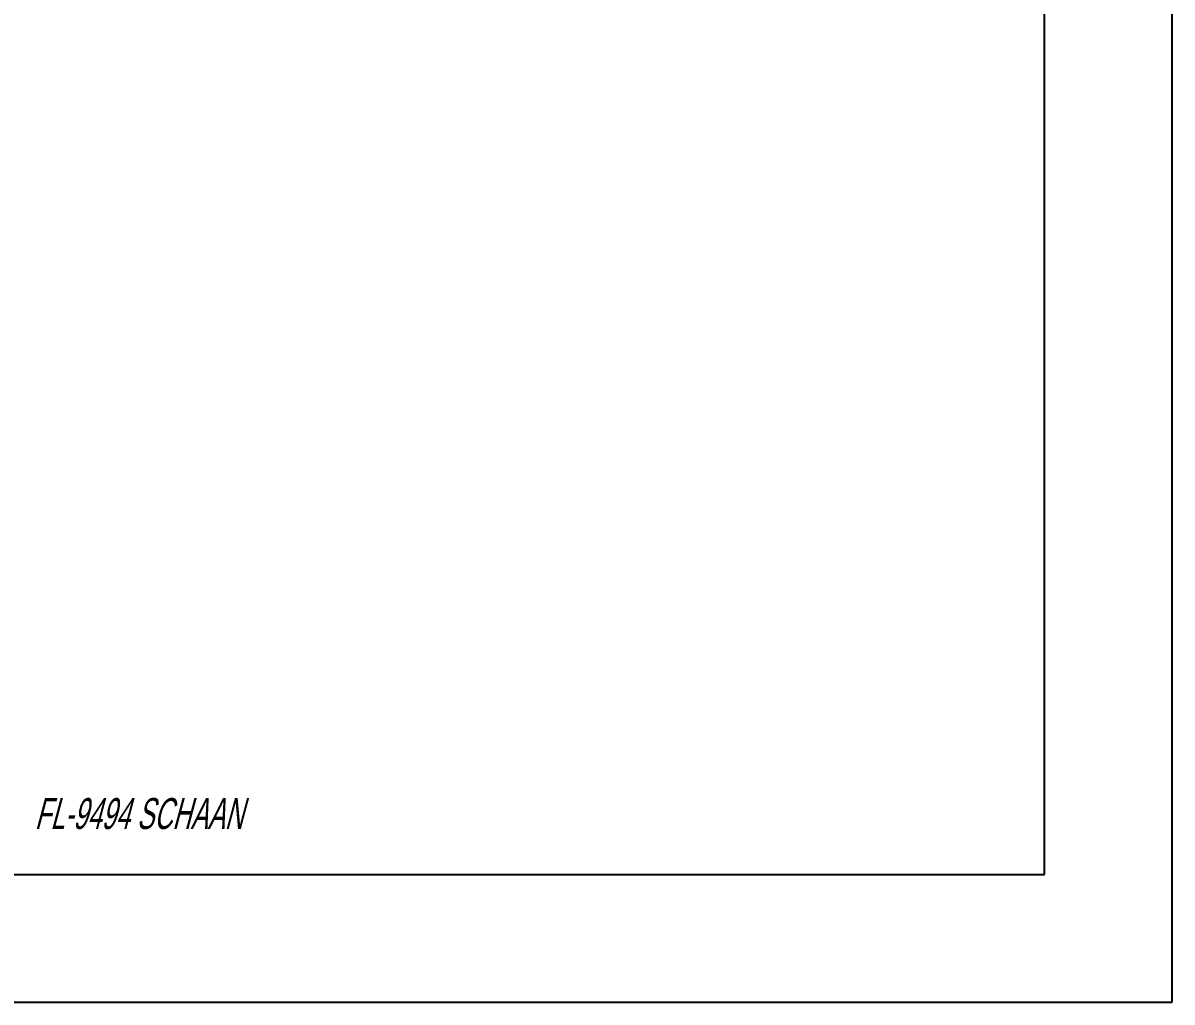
# Model space of a CAD drawing. Header units: millimetres. Extents: x 0 to 420, y 0 to 297.
# Drawn here: x 330 to 420, y 0 to 76.7 of the extents above; entities that cross this region are included whole.
import ezdxf

# ---------------------------------------------------------------- set-up
doc = ezdxf.new("R2010")
doc.units = ezdxf.units.MM
doc.header["$LTSCALE"] = 23.1
doc.layers.get('0').update_dxf_attribs({"linetype": 'CONTINUOUS'})
doc.styles.add('TEXTSTYLE_2', font='txt', dxfattribs={"width": 0.616207})

msp = doc.modelspace()

# ---------------------------------------------------------------- linework, layer by layer
at = {"color": 7, "linetype": 'CONTINUOUS'}
for p, q in [((420, 0), (420, 297)), ((410, 10), (410, 287)), ((12.5, 10), (410, 10)), ((0, 0), (420, 0))]:
    msp.add_line(p, q, dxfattribs=at)

# ---------------------------------------------------------------- texts
at = {"color": 4, "linetype": 'CONTINUOUS', "insert": (330.91413, 15.97805), "char_height": 2.4236218, "width": 26.4290189, "attachment_point": 1, "line_spacing_factor": 0.9, "style": 'TEXTSTYLE_2'}
msp.add_mtext('\\Q15.0;FL-9494 SCHAAN', dxfattribs=at)

doc.saveas('drawing.dxf')
